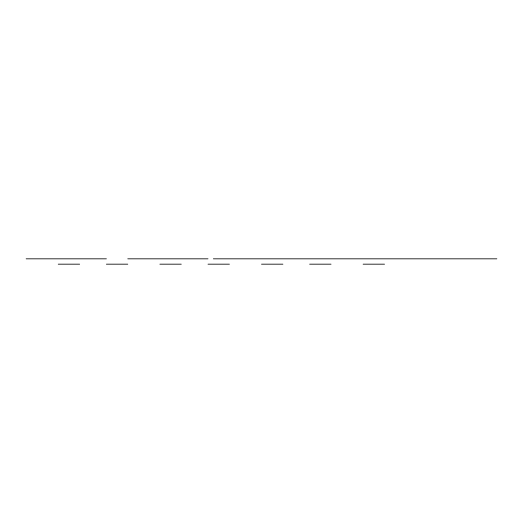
<?xml version="1.0" encoding="UTF-8"?>
<svg xmlns="http://www.w3.org/2000/svg" width="523" height="523" viewBox="0 0 523 523"><rect width="100%" height="100%" fill="white"/><g stroke="black" fill="none" stroke-linecap="round" stroke-linejoin="round"><path stroke-width="0.78" d="M26.15 258.826L106.385 258.826M127.775 258.826L208.01 258.826M213.358 258.826L496.85 258.826M58.243 264.174L79.64 264.174M106.385 264.174L127.775 264.174M159.875 264.174L181.265 264.174M208.01 264.174L229.407 264.174M261.5 264.174L282.897 264.174M309.642 264.174L331.033 264.174M363.125 264.174L384.523 264.174"/></g></svg>
